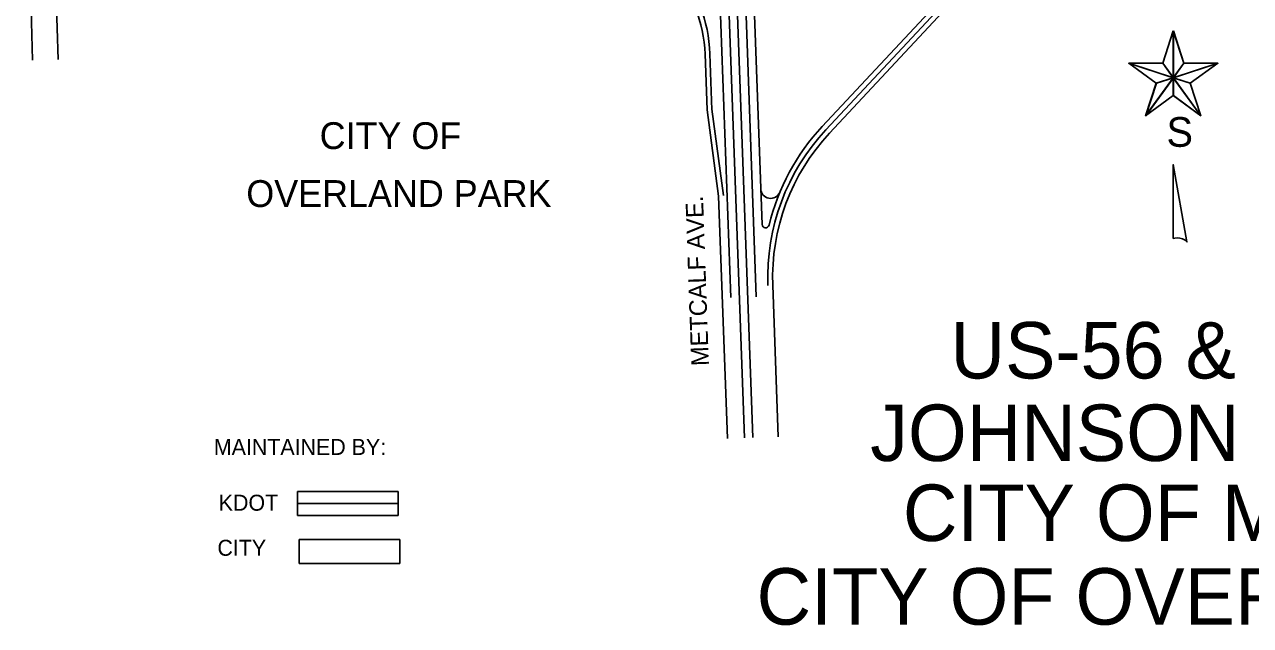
# Model space of a CAD drawing. Extents: x 179.021 to 179.677, y 38.384 to 39.226.
# Drawn here: x 179.1059 to 179.4347, y 38.5244 to 38.6856 of the extents above; entities that cross this region are included whole.
import ezdxf

# ---------------------------------------------------------------- set-up
doc = ezdxf.new("R2010")
doc.units = 0
for name, color, linetype in [('PL Inter City Label Text', 7, 'Continuous'), ('PL Inter Maintenance Info', 7, 'Continuous'), ('PL Inter North Arrow', 7, 'Continuous'), ('PL Inter Road Lines', 7, 'Continuous'), ('PL Inter Street Names', 7, 'Continuous'), ('PL Inter Title Text', 7, 'Continuous')]:
    doc.layers.add(name, color=color, linetype=linetype)

msp = doc.modelspace()

# ---------------------------------------------------------------- linework, layer by layer
at = {"layer": 'PL Inter Maintenance Info'}
for p, q in [((179.28075380999127, 39.01521743590509), (179.2953319023334, 38.612376150851105)), ((179.2875675316978, 39.01546401208266), (179.30214562403995, 38.61262272702866)), ((179.3208494275956, 38.65739686642815), (179.40265618996014, 38.74508516072739)), ((179.28974465578364, 38.677741199156515), (179.29028620351087, 38.66277643029442)), ((179.29027524741758, 38.66290514835359), (179.29338698530634, 38.639761597806)), ((179.17908370573582, 38.55396686748657), (179.179083710138, 38.560401277169596)), ((179.179083710138, 38.560401277169596), (179.20607248408592, 38.56040125870484)), ((179.20607248408592, 38.56040125870484), (179.20607247968374, 38.55396684902181)), ((179.20607247968374, 38.55396684902181), (179.17908370573582, 38.55396686748657)), ((179.1790837079369, 38.557184072328326), (179.2060724818848, 38.55718405386357)), ((179.17956031987103, 38.541098047794904), (179.17956032427324, 38.54753245747745)), ((179.17956032427324, 38.54753245747745), (179.20654909822113, 38.5475324390127)), ((179.20654909822113, 38.5475324390127), (179.20654909381895, 38.54109802933015)), ((179.20654909381895, 38.54109802933015), (179.17956031987103, 38.541098047794904))]:
    msp.add_line(p, q, dxfattribs=at)
for centre, radius, start, end in [((179.2505657559709, 38.67632338613555), 0.03920454545454545, 2.0725254980948193, 77.56907792372834), ((179.36336448054777, 38.61773343288134), 0.05814393939393939, 136.98738420179455, 182.0725254981103)]:
    msp.add_arc(centre, radius, start, end, dxfattribs=at)
at = {"layer": 'PL Inter North Arrow'}
msp.add_line((179.41118699531071, 38.675227176181444), (179.41398716103146, 38.68392554291125), dxfattribs=at)
for points in [[(179.41118699531071, 38.675227176181444), (179.41398716103146, 38.68392554291125)], [(179.41398716103146, 38.68392554291125), (179.41684689271705, 38.67522717230915)], [(179.40945923348679, 38.66986516929473), (179.40207158159353, 38.67522718241789), (179.41118699531071, 38.675227176181444)], [(179.41684689271705, 38.67522717230915), (179.42596230643468, 38.67522716607271), (179.41857464720442, 38.66986516305829)], [(179.41398714917, 38.666588383488104), (179.40659948989898, 38.6611668026057), (179.40945923348679, 38.66986516929473)], [(179.41857464720442, 38.66986516305829), (179.4213748010225, 38.66116679249696), (179.41398714917, 38.666588383488104)]]:
    msp.add_lwpolyline(points, dxfattribs=at)
for points in [[(179.41398716103146, 38.68392554291125), (179.41118699531071, 38.675227176181444), (179.41398715243085, 38.671354612882745)], [(179.41402662747385, 38.68391345712485), (179.41402661888347, 38.671357422017365), (179.41684167441582, 38.67524487639632)], [(179.40207158159353, 38.67522718241789), (179.41398715243085, 38.671354612882745), (179.40945923348679, 38.66986516929473)], [(179.41121156685244, 38.67524488024823), (179.4020961531348, 38.67524488648467), (179.41402661888347, 38.671357422017365)], [(179.42596230643468, 38.67522716607271), (179.41684689271705, 38.67522717230915), (179.41398715243085, 38.671354612882745)], [(179.41402661888347, 38.671357422017365), (179.4185843238242, 38.66988286713479), (179.425957088133, 38.67524487015987)], [(179.40659948989898, 38.6611668026057), (179.41398715243085, 38.671354612882745), (179.41398714917, 38.666588383488104)], [(179.40660916650856, 38.661169611761174), (179.40946891010657, 38.66988287337122), (179.41402661888347, 38.671357422017365)], [(179.41398715243085, 38.671354612882745), (179.41857464720442, 38.66986516305829), (179.4213748010225, 38.66116679249696)], [(179.41402661888347, 38.671357422017365), (179.41402661561239, 38.66657629770124), (179.4213993725536, 38.66116960164225)], [(179.41398712291988, 38.62822023686047), (179.4139871364933, 38.6480596667157), (179.41768095008936, 38.62732656632158), (179.4172043274351, 38.62774361171976), (179.41648939327047, 38.628101079413476), (179.41577445898358, 38.628279813505145), (179.41517868039097, 38.62839896964729), (179.41446374590024, 38.628279814401886)]]:
    msp.add_lwpolyline(points, close=True, dxfattribs=at)
at = {"layer": 'PL Inter Road Lines'}
for p, q in [((179.28302505056013, 39.01529962796428), (179.29896825221013, 38.57473582236904)), ((179.28529629112896, 39.01538182002348), (179.301239492779, 38.57481801442823)), ((179.1058997539917, 38.747197676499646), (179.10807845934448, 38.676026634975884)), ((179.11271598728788, 38.747365663706475), (179.1148934487146, 38.67623525709946)), ((179.3198800289941, 38.658301244391765), (179.40168679135863, 38.745989538691)), ((179.32181882619713, 38.656492488464544), (179.40362558856168, 38.744180782763785)), ((179.30069280095773, 38.71561321131207), (179.30371858131747, 38.63200081403784)), ((179.2884197654518, 38.677693253788654), (179.28896131317902, 38.66272848492656)), ((179.28896131317902, 38.66272848492656), (179.29207305106777, 38.639584934378966)), ((179.29207305106777, 38.639584934378966), (179.29442577107244, 38.574571438250665)), ((179.3065834663264, 38.615678631401636), (179.3080532144855, 38.57506459060579))]:
    msp.add_line(p, q, dxfattribs=at)
for centre, radius, start, end in [((179.2505657559709, 38.67632338613555), 0.03787878787878787, 2.0725254980948193, 77.56907792372834), ((179.36336448054777, 38.61773343288134), 0.059469696969696964, 136.98738420179455, 166.30716797075328), ((179.36336448054777, 38.61773343288134), 0.05681818181818181, 136.98738420179455, 182.0725254981103), ((179.30602337214575, 38.64162992389227), 0.0026515151515151512, 182.0725254980236, 337.3764209224561), ((179.3046649315545, 38.632035060729166), 0.0009469696969696968, 182.0725254980612, 346.3071679707932)]:
    msp.add_arc(centre, radius, start, end, dxfattribs=at)

# ---------------------------------------------------------------- texts
at = {"layer": 'PL Inter City Label Text'}
msp.add_text('CITY OF', height=0.007199999999999999, rotation=360, dxfattribs=at).set_placement((179.18505518422526, 38.65221669443121))
msp.add_text('OVERLAND PARK', height=0.007199999999999999, dxfattribs=at).set_placement((179.1653839439909, 38.63667877597968))
at = {"layer": 'PL Inter Maintenance Info'}
for s, p in [('MAINTAINED BY:', (179.15668243767473, 38.570172057201866)), ('KDOT', (179.1579931492852, 38.55521801971152)), ('CITY', (179.1576356600436, 38.5431237059857))]:
    msp.add_text(s, height=0.004289606455263063, rotation=359.9999608002766, dxfattribs=at).set_placement(p)
at = {"layer": 'PL Inter North Arrow'}
msp.add_text('S', height=0.007962581982582062, rotation=359.9999608002766, dxfattribs=at).set_placement((179.41219979898466, 38.65282589365714))
at = {"layer": 'PL Inter Street Names'}
msp.add_text('METCALF AVE.', height=0.004729999999999999, rotation=92, dxfattribs=at).set_placement((179.28947277814953, 38.59411726398405))
at = {"layer": 'PL Inter Title Text'}
for s, p in [('US-56 & US-69', (179.3542574805131, 38.59068077412491)), ('JOHNSON COUNTY', (179.3327271704545, 38.56854416726012)), ('CITY OF MISSION', (179.34149778507853, 38.547092081753284)), ('CITY OF OVERLAND PARK', (179.30225333012248, 38.524649911358246))]:
    msp.add_text(s, height=0.015149999999999999, dxfattribs=at).set_placement(p)

doc.saveas('drawing.dxf')
